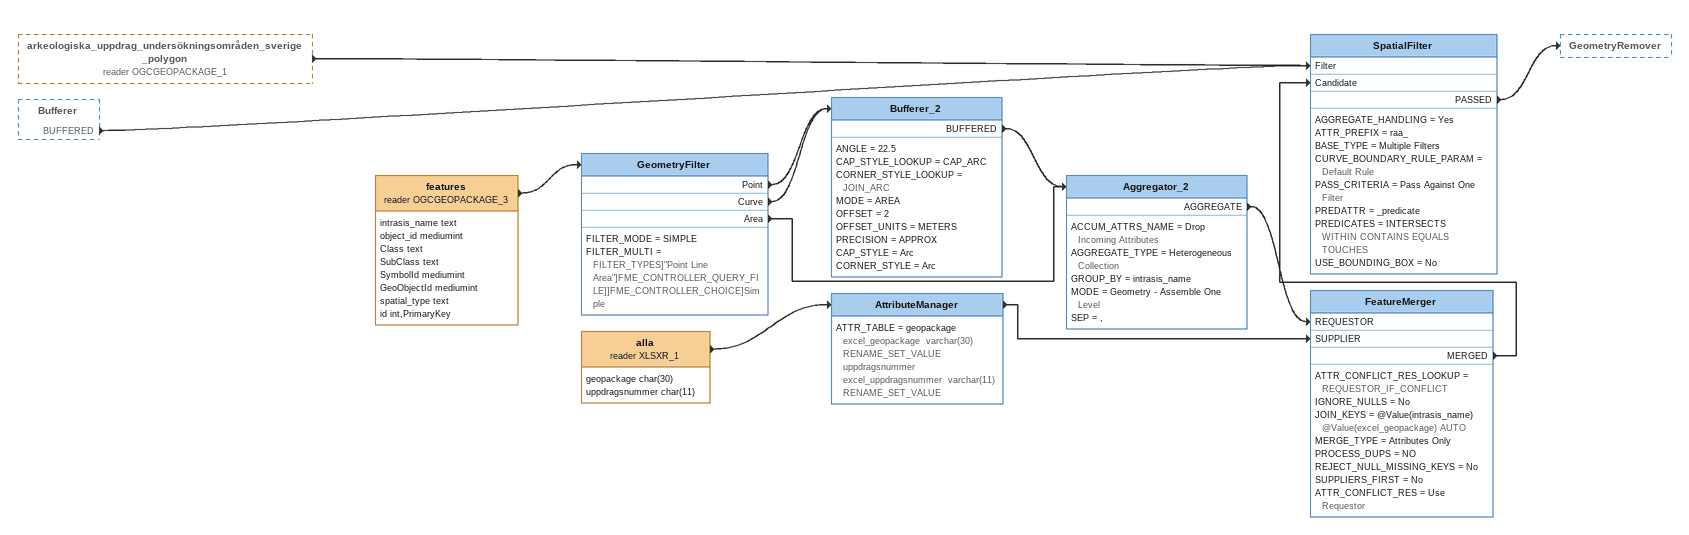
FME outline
arkeologiska_uppdrag_undersökningsområden_sverige_polygon (reader OGCGEOPACKAGE_1) [outside]
    -> SpatialFilter [Filter]
Bufferer [outside]
    BUFFERED -> SpatialFilter [Filter]
features (reader OGCGEOPACKAGE_3)
    attributes: intrasis_name text, object_id mediumint, Class text, SubClass text, SymbolId mediumint, GeoObjectId mediumint, spatial_type text, id int,PrimaryKey
    -> GeometryFilter
GeometryFilter
    FILTER_MODE = SIMPLE
    FILTER_MULTI = FILTER_TYPES]"Point Line Area"]FME_CONTROLLER_QUERY_FILE]]FME_CONTROLLER_CHOICE]Simple
    Point -> Bufferer_2
    Curve -> Bufferer_2
    Area -> Aggregator_2
Bufferer_2
    ANGLE = 22.5
    CAP_STYLE_LOOKUP = CAP_ARC
    CORNER_STYLE_LOOKUP = JOIN_ARC
    MODE = AREA
    OFFSET = 2
    OFFSET_UNITS = METERS
    PRECISION = APPROX
    CAP_STYLE = Arc
    CORNER_STYLE = Arc
    BUFFERED -> Aggregator_2
Aggregator_2
    ACCUM_ATTRS_NAME = Drop Incoming Attributes
    AGGREGATE_TYPE = Heterogeneous Collection
    GROUP_BY = intrasis_name
    MODE = Geometry - Assemble One Level
    SEP = ,
    AGGREGATE -> FeatureMerger [REQUESTOR]
alla (reader XLSXR_1)
    attributes: geopackage char(30), uppdragsnummer char(11)
    -> AttributeManager
AttributeManager
    ATTR_TABLE = geopackage excel_geopackage  varchar(30) RENAME_SET_VALUE uppdragsnummer excel_uppdragsnummer  varchar(11) RENAME_SET_VALUE
    -> FeatureMerger [SUPPLIER]
FeatureMerger
    ATTR_CONFLICT_RES_LOOKUP = REQUESTOR_IF_CONFLICT
    IGNORE_NULLS = No
    JOIN_KEYS = @Value(intrasis_name) @Value(excel_geopackage) AUTO
    MERGE_TYPE = Attributes Only
    PROCESS_DUPS = NO
    REJECT_NULL_MISSING_KEYS = No
    SUPPLIERS_FIRST = No
    ATTR_CONFLICT_RES = Use Requestor
    MERGED -> SpatialFilter [Candidate]
SpatialFilter
    AGGREGATE_HANDLING = Yes
    ATTR_PREFIX = raa_
    BASE_TYPE = Multiple Filters
    CURVE_BOUNDARY_RULE_PARAM = Default Rule
    PASS_CRITERIA = Pass Against One Filter
    PREDATTR = _predicate
    PREDICATES = INTERSECTS WITHIN CONTAINS EQUALS TOUCHES
    USE_BOUNDING_BOX = No
    PASSED -> GeometryRemover
